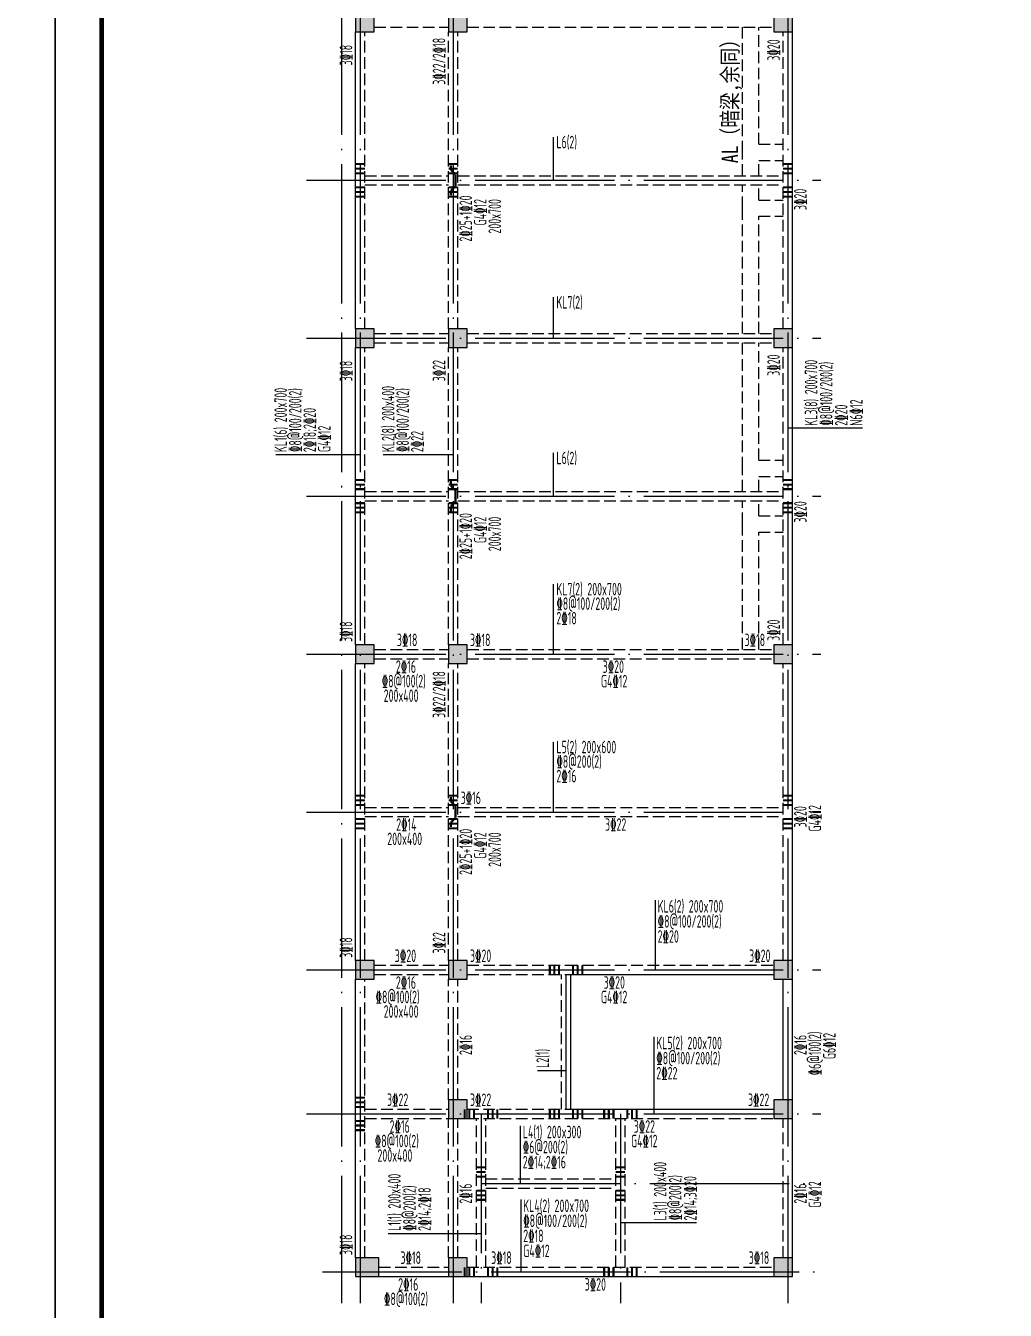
# Model space of a CAD drawing. Extents: x 2506385 to 2810062, y -487803 to -193521.
# Drawn here: x 2641428 to 2662508, y -425201 to -397544 of the extents above; entities that cross this region are included whole.
import ezdxf

# ---------------------------------------------------------------- set-up
doc = ezdxf.new("R2010")
doc.units = 0
doc.header["$LTSCALE"] = 1000
doc.header["$MEASUREMENT"] = 0
doc.linetypes.add('DASH', pattern=[0.35, 0.25, -0.1])
doc.linetypes.add('DOTE', pattern=[2.42, 2, -0.2, 0.02, -0.2])
for name, color, linetype in [('DOTE', 252, 'DOTE'), ('PUB_TITLE', 4, 'Continuous'), ('柱', 2, 'Continuous'), ('柱涂实', 54, 'Continuous'), ('梁', 4, 'Continuous'), ('梁原位标注', 7, 'Continuous'), ('梁原位标注竖向', 7, 'Continuous'), ('梁虚线', 134, 'DASH'), ('梁集中标注', 2, 'Continuous'), ('梁集中标注竖向', 2, 'Continuous'), ('楼板正筋文字', 7, 'Continuous'), ('次梁吊筋', 1, 'Continuous'), ('次梁箍筋', 1, 'Continuous')]:
    doc.layers.add(name, color=color, linetype=linetype)
doc.styles.get("Standard").update_dxf_attribs({"font": 'TSSDENG', "width": 0.7, "bigfont": 'TSSDCHN'})
doc.styles.add('宋体', font='', dxfattribs={"width": 0.8})
doc.styles.get('宋体').set_extended_font_data('SimSun')

msp = doc.modelspace()

# ---------------------------------------------------------------- linework, layer by layer
at = {"layer": 'DOTE', "ltscale": 1.5}
for p, q in [((2648226.2, -382373.2), (2648226.2, -425046)), ((2648626.2, -382373.2), (2648626.2, -425046)), ((2650626.2, -382373.2), (2650626.2, -425046)), ((2657826.2, -382373.2), (2657826.2, -425046)), ((2647468.5, -400873.2), (2658540.7, -400873.2)), ((2647468.5, -404273.2), (2658540.7, -404273.2)), ((2647468.5, -407673.2), (2658540.7, -407673.2)), ((2647468.5, -411073.2), (2658540.7, -411073.2)), ((2647468.5, -414473.2), (2658540.7, -414473.2)), ((2647468.5, -417873.2), (2658540.7, -417873.2)), ((2653056.2, -420873.2), (2653056.2, -417973.2)), ((2647468.5, -420973.2), (2658540.7, -420973.2)), ((2651226.2, -420973.2), (2651226.2, -425046)), ((2654226.2, -420973.2), (2654226.2, -425046)), ((2651226.2, -422473.2), (2658540.7, -422473.2)), ((2647815.4, -424373.2), (2658540.7, -424373.2))]:
    msp.add_line(p, q, dxfattribs=at)
at = {"layer": 'PUB_TITLE', "linetype": 'ByBlock'}
for points in [[(2600061.7, -375738.7), (2600061.7, -450038.7), (2642061.7, -450038.7), (2642061.7, -375738.7)], [(2642061.7, -375738.7), (2642061.7, -450038.7), (2684061.7, -450038.7), (2684061.7, -375738.7)]]:
    msp.add_lwpolyline(points, close=True, dxfattribs=at)
at = {"layer": 'PUB_TITLE', "linetype": 'ByBlock', "const_width": 100}
msp.add_lwpolyline([(2643061.7, -378238.7), (2643061.7, -449038.7), (2683061.7, -449038.7), (2683061.7, -378238.7)], close=True, dxfattribs=at)
at = {"layer": '柱'}
for points in [[(2648926.2, -397673.2), (2648926.2, -397273.2), (2648526.2, -397273.2), (2648526.2, -397673.2)], [(2650926.2, -397673.2), (2650926.2, -397273.2), (2650526.2, -397273.2), (2650526.2, -397673.2)], [(2657926.2, -397673.2), (2657926.2, -397273.2), (2657526.2, -397273.2), (2657526.2, -397673.2)], [(2648926.2, -404473.2), (2648926.2, -404073.2), (2648526.2, -404073.2), (2648526.2, -404473.2)], [(2650926.2, -404473.2), (2650926.2, -404073.2), (2650526.2, -404073.2), (2650526.2, -404473.2)], [(2657926.2, -404473.2), (2657926.2, -404073.2), (2657526.2, -404073.2), (2657526.2, -404473.2)], [(2648926.2, -411273.2), (2648926.2, -410873.2), (2648526.2, -410873.2), (2648526.2, -411273.2)], [(2650926.2, -411273.2), (2650926.2, -410873.2), (2650526.2, -410873.2), (2650526.2, -411273.2)], [(2657926.2, -411273.2), (2657926.2, -410873.2), (2657526.2, -410873.2), (2657526.2, -411273.2)], [(2648926.2, -418073.2), (2648926.2, -417673.2), (2648526.2, -417673.2), (2648526.2, -418073.2)], [(2650926.2, -418073.2), (2650926.2, -417673.2), (2650526.2, -417673.2), (2650526.2, -418073.2)], [(2657926.2, -418073.2), (2657926.2, -417673.2), (2657526.2, -417673.2), (2657526.2, -418073.2)], [(2650926.2, -421073.2), (2650926.2, -420673.2), (2650526.2, -420673.2), (2650526.2, -421073.2)], [(2657926.2, -421073.2), (2657926.2, -420673.2), (2657526.2, -420673.2), (2657526.2, -421073.2)], [(2649026.2, -424473.2), (2649026.2, -424073.2), (2648526.2, -424073.2), (2648526.2, -424473.2)], [(2650926.2, -424473.2), (2650926.2, -424073.2), (2650526.2, -424073.2), (2650526.2, -424473.2)], [(2657926.2, -424473.2), (2657926.2, -424073.2), (2657526.2, -424073.2), (2657526.2, -424473.2)]]:
    msp.add_lwpolyline(points, close=True, dxfattribs=at)
at = {"layer": '柱涂实'}
for points in [[(2648926.2, -397673.2), (2648926.2, -397273.2), (2648526.2, -397673.2), (2648526.2, -397273.2)], [(2650926.2, -397673.2), (2650926.2, -397273.2), (2650526.2, -397673.2), (2650526.2, -397273.2)], [(2657926.2, -397673.2), (2657926.2, -397273.2), (2657526.2, -397673.2), (2657526.2, -397273.2)], [(2648926.2, -404473.2), (2648926.2, -404073.2), (2648526.2, -404473.2), (2648526.2, -404073.2)], [(2650926.2, -404473.2), (2650926.2, -404073.2), (2650526.2, -404473.2), (2650526.2, -404073.2)], [(2657926.2, -404473.2), (2657926.2, -404073.2), (2657526.2, -404473.2), (2657526.2, -404073.2)], [(2648926.2, -411273.2), (2648926.2, -410873.2), (2648526.2, -411273.2), (2648526.2, -410873.2)], [(2650926.2, -411273.2), (2650926.2, -410873.2), (2650526.2, -411273.2), (2650526.2, -410873.2)], [(2657926.2, -411273.2), (2657926.2, -410873.2), (2657526.2, -411273.2), (2657526.2, -410873.2)], [(2648926.2, -418073.2), (2648926.2, -417673.2), (2648526.2, -418073.2), (2648526.2, -417673.2)], [(2650926.2, -418073.2), (2650926.2, -417673.2), (2650526.2, -418073.2), (2650526.2, -417673.2)], [(2657926.2, -418073.2), (2657926.2, -417673.2), (2657526.2, -418073.2), (2657526.2, -417673.2)], [(2650926.2, -421073.2), (2650926.2, -420673.2), (2650526.2, -421073.2), (2650526.2, -420673.2)], [(2657926.2, -421073.2), (2657926.2, -420673.2), (2657526.2, -421073.2), (2657526.2, -420673.2)], [(2649026.2, -424473.2), (2649026.2, -424073.2), (2648526.2, -424473.2), (2648526.2, -424073.2)], [(2650926.2, -424473.2), (2650926.2, -424073.2), (2650526.2, -424473.2), (2650526.2, -424073.2)], [(2657926.2, -424473.2), (2657926.2, -424073.2), (2657526.2, -424473.2), (2657526.2, -424073.2)]]:
    msp.add_solid(points, dxfattribs=at)
at = {"layer": '梁'}
for p, q in [((2648526.2, -404073.2), (2648526.2, -397673.2)), ((2657926.2, -404073.2), (2657926.2, -397673.2)), ((2648526.2, -410873.2), (2648526.2, -404473.2)), ((2657926.2, -410873.2), (2657926.2, -404473.2)), ((2648526.2, -417673.2), (2648526.2, -411273.2)), ((2657926.2, -417673.2), (2657926.2, -411273.2)), ((2648526.2, -424073.2), (2648526.2, -418073.2)), ((2653056.2, -417973.2), (2657526.2, -417973.2)), ((2653156.2, -420873.2), (2653156.2, -417973.2)), ((2657726.2, -420673.2), (2657726.2, -418073.2)), ((2657926.2, -420673.2), (2657926.2, -418073.2)), ((2653056.2, -420873.2), (2657526.2, -420873.2)), ((2657926.2, -424073.2), (2657926.2, -421073.2)), ((2649026.2, -424473.2), (2650526.2, -424473.2)), ((2650926.2, -424473.2), (2657526.2, -424473.2))]:
    msp.add_line(p, q, dxfattribs=at)
at = {"layer": '梁虚线'}
for p, q in [((2648726.2, -404073.2), (2648726.2, -397673.2)), ((2648926.2, -397573.2), (2650526.2, -397573.2)), ((2650526.2, -404073.2), (2650526.2, -397673.2)), ((2650726.2, -404073.2), (2650726.2, -397673.2)), ((2650926.2, -397573.2), (2657526.2, -397573.2)), ((2657726.2, -404073.2), (2657726.2, -397673.2)), ((2648726.2, -400773.2), (2650526.2, -400773.2)), ((2648726.2, -400973.2), (2650526.2, -400973.2)), ((2650726.2, -400773.2), (2657726.2, -400773.2)), ((2650726.2, -400973.2), (2657726.2, -400973.2)), ((2648926.2, -404173.2), (2650526.2, -404173.2)), ((2650926.2, -404173.2), (2657526.2, -404173.2)), ((2648726.2, -410873.2), (2648726.2, -404473.2)), ((2648926.2, -404373.2), (2650526.2, -404373.2)), ((2650526.2, -410873.2), (2650526.2, -404473.2)), ((2650726.2, -410873.2), (2650726.2, -404473.2)), ((2650926.2, -404373.2), (2657526.2, -404373.2)), ((2657726.2, -410873.2), (2657726.2, -404473.2)), ((2648726.2, -407573.2), (2650526.2, -407573.2)), ((2650726.2, -407573.2), (2657726.2, -407573.2)), ((2648726.2, -407773.2), (2650526.2, -407773.2)), ((2650726.2, -407773.2), (2657726.2, -407773.2)), ((2648926.2, -410973.2), (2650526.2, -410973.2)), ((2650926.2, -410973.2), (2657526.2, -410973.2)), ((2648926.2, -411173.2), (2650526.2, -411173.2)), ((2650926.2, -411173.2), (2657526.2, -411173.2)), ((2648726.2, -417673.2), (2648726.2, -411273.2)), ((2650526.2, -417673.2), (2650526.2, -411273.2)), ((2650726.2, -417673.2), (2650726.2, -411273.2)), ((2657726.2, -417673.2), (2657726.2, -411273.2)), ((2648726.2, -414373.2), (2650526.2, -414373.2)), ((2648726.2, -414573.2), (2650526.2, -414573.2)), ((2650726.2, -414373.2), (2657726.2, -414373.2)), ((2650726.2, -414573.2), (2657726.2, -414573.2)), ((2648926.2, -417773.2), (2650526.2, -417773.2)), ((2650926.2, -417773.2), (2653056.2, -417773.2)), ((2653056.2, -417773.2), (2657526.2, -417773.2)), ((2648726.2, -424073.2), (2648726.2, -418073.2)), ((2648926.2, -417973.2), (2650526.2, -417973.2)), ((2650526.2, -420673.2), (2650526.2, -418073.2)), ((2650726.2, -420673.2), (2650726.2, -418073.2)), ((2650926.2, -417973.2), (2653056.2, -417973.2)), ((2652956.2, -420873.2), (2652956.2, -417973.2)), ((2648726.2, -420873.2), (2650526.2, -420873.2)), ((2650926.2, -420873.2), (2653056.2, -420873.2)), ((2648726.2, -421073.2), (2650526.2, -421073.2)), ((2650526.2, -424073.2), (2650526.2, -421073.2)), ((2650726.2, -424073.2), (2650726.2, -421073.2)), ((2650926.2, -421073.2), (2653056.2, -421073.2)), ((2651126.2, -424273.2), (2651126.2, -421073.2)), ((2651326.2, -424273.2), (2651326.2, -421073.2)), ((2653056.2, -421073.2), (2657526.2, -421073.2)), ((2654126.2, -424273.2), (2654126.2, -421073.2)), ((2654326.2, -424273.2), (2654326.2, -421073.2)), ((2657726.2, -424073.2), (2657726.2, -421073.2)), ((2651326.2, -422373.2), (2654126.2, -422373.2)), ((2651326.2, -422573.2), (2654126.2, -422573.2)), ((2649026.2, -424273.2), (2650526.2, -424273.2)), ((2650926.2, -424273.2), (2657526.2, -424273.2))]:
    msp.add_line(p, q, dxfattribs=at)
at = {"layer": '梁虚线', "color": 5}
for p, q in [((2656851.2, -400273.2), (2656851.2, -397573.2)), ((2657201.2, -400098.2), (2657201.2, -397573.2)), ((2657201.2, -400098.2), (2657726.2, -400098.2)), ((2656851.2, -400773.2), (2656851.2, -400273.2)), ((2657201.2, -400773.2), (2657201.2, -400448.2)), ((2657201.2, -400448.2), (2657726.2, -400448.2)), ((2656851.2, -401473.2), (2656851.2, -400973.2)), ((2657201.2, -401298.2), (2657201.2, -400973.2)), ((2657201.2, -401298.2), (2657726.2, -401298.2)), ((2656851.2, -404173.2), (2656851.2, -401473.2)), ((2657201.2, -404173.2), (2657201.2, -401648.2)), ((2657201.2, -401648.2), (2657726.2, -401648.2)), ((2656851.2, -407073.2), (2656851.2, -404373.2)), ((2657201.2, -406898.2), (2657201.2, -404373.2)), ((2656851.2, -407573.2), (2656851.2, -407073.2)), ((2657201.2, -406898.2), (2657726.2, -406898.2)), ((2657201.2, -407573.2), (2657201.2, -407248.2)), ((2657201.2, -407248.2), (2657726.2, -407248.2)), ((2656851.2, -408273.2), (2656851.2, -407773.2)), ((2657201.2, -408098.2), (2657201.2, -407773.2)), ((2657201.2, -408098.2), (2657726.2, -408098.2)), ((2656851.2, -410973.2), (2656851.2, -408273.2)), ((2657201.2, -410973.2), (2657201.2, -408448.2)), ((2657201.2, -408448.2), (2657726.2, -408448.2))]:
    msp.add_line(p, q, dxfattribs=at)
at = {"layer": '梁集中标注'}
for p, q in [((2652786.2, -400873.2), (2652786.2, -399942.5)), ((2652786.2, -404273.2), (2652786.2, -403392)), ((2652786.2, -407673.2), (2652786.2, -406742.5)), ((2652786.2, -411073.2), (2652786.2, -409567)), ((2652786.2, -414473.2), (2652786.2, -412967)), ((2654972.9, -416368.9), (2654972.9, -417873.2)), ((2654943.5, -419311.9), (2654943.5, -420973.2)), ((2652070.8, -421227.2), (2652070.8, -422473.2)), ((2652079.9, -422814.7), (2652079.9, -424373.2))]:
    msp.add_line(p, q, dxfattribs=at)
at = {"layer": '梁集中标注竖向'}
for p, q in [((2659435.5, -406211.4), (2657826.2, -406211.4)), ((2648626.2, -406785.8), (2646807.4, -406785.8)), ((2650626.2, -406785.8), (2649119.9, -406785.8)), ((2653056.2, -420043.2), (2652444.9, -420043.2)), ((2655863.8, -423320.9), (2654226.2, -423320.9)), ((2649226.8, -423544.2), (2651226.2, -423544.2))]:
    msp.add_line(p, q, dxfattribs=at)
at = {"layer": '次梁吊筋', "const_width": 44.9}
for points in [[(2650576.2, -400648.2), (2650576.2, -400548.2)], [(2650676.2, -400748.2), (2650576.2, -400648.2)], [(2650676.2, -400998.2), (2650676.2, -400748.2)], [(2650576.2, -401098.2), (2650676.2, -400998.2)], [(2650576.2, -401198.2), (2650576.2, -401098.2)], [(2650576.2, -407448.2), (2650576.2, -407348.2)], [(2650676.2, -407548.2), (2650576.2, -407448.2)], [(2650676.2, -407798.2), (2650676.2, -407548.2)], [(2650576.2, -407898.2), (2650676.2, -407798.2)], [(2650576.2, -407998.2), (2650576.2, -407898.2)], [(2650576.2, -414248.2), (2650576.2, -414148.2)], [(2650676.2, -414348.2), (2650576.2, -414248.2)], [(2650676.2, -414598.2), (2650676.2, -414348.2)], [(2650576.2, -414698.2), (2650676.2, -414598.2)], [(2650576.2, -414798.2), (2650576.2, -414698.2)]]:
    msp.add_lwpolyline(points, dxfattribs=at)
at = {"layer": '次梁箍筋', "const_width": 44.9}
for points in [[(2648526.2, -400523.2), (2648726.2, -400523.2)], [(2648526.2, -400623.2), (2648726.2, -400623.2)], [(2648526.2, -400723.2), (2648726.2, -400723.2)], [(2650526.2, -400523.2), (2650726.2, -400523.2)], [(2650526.2, -400623.2), (2650726.2, -400623.2)], [(2650526.2, -400723.2), (2650726.2, -400723.2)], [(2657726.2, -400523.2), (2657926.2, -400523.2)], [(2657726.2, -400523.2), (2657926.2, -400523.2)], [(2657726.2, -400623.2), (2657926.2, -400623.2)], [(2657726.2, -400623.2), (2657926.2, -400623.2)], [(2657726.2, -400723.2), (2657926.2, -400723.2)], [(2648526.2, -401023.2), (2648726.2, -401023.2)], [(2650526.2, -401023.2), (2650726.2, -401023.2)], [(2657726.2, -401023.2), (2657926.2, -401023.2)], [(2648526.2, -401123.2), (2648726.2, -401123.2)], [(2648526.2, -401223.2), (2648726.2, -401223.2)], [(2650526.2, -401123.2), (2650726.2, -401123.2)], [(2650526.2, -401223.2), (2650726.2, -401223.2)], [(2657726.2, -401123.2), (2657926.2, -401123.2)], [(2657726.2, -401123.2), (2657926.2, -401123.2)], [(2657726.2, -401223.2), (2657926.2, -401223.2)], [(2657726.2, -401223.2), (2657926.2, -401223.2)], [(2648526.2, -407323.2), (2648726.2, -407323.2)], [(2650526.2, -407323.2), (2650726.2, -407323.2)], [(2657726.2, -407323.2), (2657926.2, -407323.2)], [(2657726.2, -407323.2), (2657926.2, -407323.2)], [(2648526.2, -407423.2), (2648726.2, -407423.2)], [(2648526.2, -407523.2), (2648726.2, -407523.2)], [(2650526.2, -407423.2), (2650726.2, -407423.2)], [(2650526.2, -407523.2), (2650726.2, -407523.2)], [(2657726.2, -407423.2), (2657926.2, -407423.2)], [(2657726.2, -407423.2), (2657926.2, -407423.2)], [(2657726.2, -407523.2), (2657926.2, -407523.2)], [(2648526.2, -407823.2), (2648726.2, -407823.2)], [(2648526.2, -407923.2), (2648726.2, -407923.2)], [(2650526.2, -407823.2), (2650726.2, -407823.2)], [(2650526.2, -407923.2), (2650726.2, -407923.2)], [(2657726.2, -407823.2), (2657926.2, -407823.2)], [(2657726.2, -407923.2), (2657926.2, -407923.2)], [(2657726.2, -407923.2), (2657926.2, -407923.2)], [(2648526.2, -408023.2), (2648726.2, -408023.2)], [(2650526.2, -408023.2), (2650726.2, -408023.2)], [(2657726.2, -408023.2), (2657926.2, -408023.2)], [(2657726.2, -408023.2), (2657926.2, -408023.2)], [(2648526.2, -414123.2), (2648726.2, -414123.2)], [(2648526.2, -414223.2), (2648726.2, -414223.2)], [(2650526.2, -414123.2), (2650726.2, -414123.2)], [(2650526.2, -414223.2), (2650726.2, -414223.2)], [(2657726.2, -414123.2), (2657926.2, -414123.2)], [(2657726.2, -414223.2), (2657926.2, -414223.2)], [(2648526.2, -414323.2), (2648726.2, -414323.2)], [(2650526.2, -414323.2), (2650726.2, -414323.2)], [(2657726.2, -414323.2), (2657926.2, -414323.2)], [(2648526.2, -414623.2), (2648726.2, -414623.2)], [(2648526.2, -414723.2), (2648726.2, -414723.2)], [(2648526.2, -414823.2), (2648726.2, -414823.2)], [(2650526.2, -414623.2), (2650726.2, -414623.2)], [(2650526.2, -414723.2), (2650726.2, -414723.2)], [(2650526.2, -414823.2), (2650726.2, -414823.2)], [(2657726.2, -414623.2), (2657926.2, -414623.2)], [(2657726.2, -414723.2), (2657926.2, -414723.2)], [(2657726.2, -414823.2), (2657926.2, -414823.2)], [(2652706.2, -417773.2), (2652706.2, -417973.2)], [(2652806.2, -417773.2), (2652806.2, -417973.2)], [(2652906.2, -417773.2), (2652906.2, -417973.2)], [(2653206.2, -417773.2), (2653206.2, -417973.2)], [(2653306.2, -417773.2), (2653306.2, -417973.2)], [(2653406.2, -417773.2), (2653406.2, -417973.2)], [(2648526.2, -420623.2), (2648726.2, -420623.2)], [(2648526.2, -420723.2), (2648726.2, -420723.2)], [(2648526.2, -420823.2), (2648726.2, -420823.2)], [(2650876.2, -420873.2), (2650876.2, -421073.2)], [(2650976.2, -420873.2), (2650976.2, -421073.2)], [(2651076.2, -420873.2), (2651076.2, -421073.2)], [(2651376.2, -420873.2), (2651376.2, -421073.2)], [(2651476.2, -420873.2), (2651476.2, -421073.2)], [(2651576.2, -420873.2), (2651576.2, -421073.2)], [(2652706.2, -420873.2), (2652706.2, -421073.2)], [(2652806.2, -420873.2), (2652806.2, -421073.2)], [(2652906.2, -420873.2), (2652906.2, -421073.2)], [(2653206.2, -420873.2), (2653206.2, -421073.2)], [(2653306.2, -420873.2), (2653306.2, -421073.2)], [(2653406.2, -420873.2), (2653406.2, -421073.2)], [(2653876.2, -420873.2), (2653876.2, -421073.2)], [(2653976.2, -420873.2), (2653976.2, -421073.2)], [(2654076.2, -420873.2), (2654076.2, -421073.2)], [(2654376.2, -420873.2), (2654376.2, -421073.2)], [(2654476.2, -420873.2), (2654476.2, -421073.2)], [(2654576.2, -420873.2), (2654576.2, -421073.2)], [(2648526.2, -421123.2), (2648726.2, -421123.2)], [(2648526.2, -421223.2), (2648726.2, -421223.2)], [(2648526.2, -421323.2), (2648726.2, -421323.2)], [(2651126.2, -422123.2), (2651326.2, -422123.2)], [(2651126.2, -422223.2), (2651326.2, -422223.2)], [(2651126.2, -422323.2), (2651326.2, -422323.2)], [(2654126.2, -422123.2), (2654326.2, -422123.2)], [(2654126.2, -422223.2), (2654326.2, -422223.2)], [(2654126.2, -422323.2), (2654326.2, -422323.2)], [(2651126.2, -422623.2), (2651326.2, -422623.2)], [(2651126.2, -422723.2), (2651326.2, -422723.2)], [(2651126.2, -422823.2), (2651326.2, -422823.2)], [(2654126.2, -422623.2), (2654326.2, -422623.2)], [(2654126.2, -422723.2), (2654326.2, -422723.2)], [(2654126.2, -422823.2), (2654326.2, -422823.2)], [(2650876.2, -424273.2), (2650876.2, -424473.2)], [(2650976.2, -424273.2), (2650976.2, -424473.2)], [(2651076.2, -424273.2), (2651076.2, -424473.2)], [(2651376.2, -424273.2), (2651376.2, -424473.2)], [(2651476.2, -424273.2), (2651476.2, -424473.2)], [(2651576.2, -424273.2), (2651576.2, -424473.2)], [(2653876.2, -424273.2), (2653876.2, -424473.2)], [(2653976.2, -424273.2), (2653976.2, -424473.2)], [(2654076.2, -424273.2), (2654076.2, -424473.2)], [(2654376.2, -424273.2), (2654376.2, -424473.2)], [(2654476.2, -424273.2), (2654476.2, -424473.2)], [(2654576.2, -424273.2), (2654576.2, -424473.2)]]:
    msp.add_lwpolyline(points, dxfattribs=at)

# ---------------------------------------------------------------- texts
at = {"layer": '梁原位标注', "width": 0.6}
for s, p in [('3%%13218', (2649415.2, -410903.2)), ('3%%13218', (2650987.4, -410903.2)), ('3%%13218', (2656897.4, -410903.2)), ('2%%13216', (2649393.7, -411478.2)), ('3%%13220', (2653843.5, -411478.2)), ('%%1328@100(2)', (2649088.9, -411790.7)), ('G4%%13212', (2653806.2, -411790.7)), ('200x400', (2649131.2, -412103.2)), ('3%%13216', (2650787.4, -414303.2)), ('2%%13214', (2649401.3, -414878.2)), ('3%%13222', (2653893.7, -414878.2)), ('200x400', (2649208.3, -415186.7)), ('3%%13220', (2649370.6, -417703.2)), ('3%%13220', (2650987.4, -417703.2)), ('3%%13220', (2656995.3, -417703.2)), ('2%%13216', (2649393.7, -418278.2)), ('3%%13220', (2653864.4, -418278.2)), ('%%1328@100(2)', (2648956.2, -418590.7)), ('G4%%13212', (2653806.2, -418590.7)), ('200x400', (2649131.2, -418903.2)), ('3%%13222', (2650987.4, -420803.2)), ('3%%13222', (2656970.2, -420803.2)), ('2%%13216', (2649260.2, -421378.2)), ('G4%%13212', (2654455.1, -421690.7)), ('3%%13218', (2649493.3, -424203.2)), ('3%%13218', (2651444.7, -424203.2)), ('3%%13218', (2656987.1, -424203.2)), ('2%%13216', (2649443.7, -424778.2)), ('3%%13220', (2653456.2, -424778.2)), ('%%1328@100(2)', (2649137.2, -425090.7))]:
    msp.add_text(s, height=270, dxfattribs=at).set_placement(p)
for s, rotation, p in [('3%%13222', 359.99986, (2649202, -420803.2)), ('3%%13222', 0.00006, (2654511.1, -421378.2)), ('%%1328@100(2)', 359.99994, (2648940, -421690.7)), ('200x400', 359.99993, (2648997.7, -422003.2))]:
    msp.add_text(s, height=270, rotation=rotation, dxfattribs=at).set_placement(p)
at = {"layer": '梁原位标注竖向', "width": 0.6}
for s, p in [('3%%13218', (2648456.2, -398399.5)), ('3%%13222/2%%13218', (2650456.2, -398815.1)), ('3%%13220', (2657656.2, -398297.8)), ('2%%13225+1%%13220', (2651031.2, -402194.5)), ('G4%%13212', (2651343.7, -401844.5)), ('200x700', (2651656.2, -402019.5)), ('3%%13220', (2658231.2, -401514.1)), ('3%%13218', (2648456.2, -405199.5)), ('3%%13222', (2650456.2, -405199.5)), ('3%%13220', (2657656.2, -405082.5)), ('3%%13220', (2658231.2, -408240.9)), ('2%%13225+1%%13220', (2651031.2, -409033.3)), ('G4%%13212', (2651343.7, -408683.3)), ('200x700', (2651656.2, -408858.3)), ('3%%13218', (2648456.2, -410812)), ('3%%13220', (2657656.2, -410788.3)), ('3%%13222/2%%13218', (2650456.2, -412447.4)), ('3%%13220', (2658231.2, -414805.7)), ('G4%%13212', (2658543.7, -414893.2)), ('2%%13225+1%%13220', (2651031.2, -415829.3)), ('G4%%13212', (2651343.7, -415479.3)), ('200x700', (2651656.2, -415654.3)), ('3%%13218', (2648456.2, -417612)), ('3%%13222', (2650456.2, -417518.2)), ('%%1326@100(2)', (2658543.7, -420143.2)), ('G6%%13212', (2658856.2, -419793.2)), ('2%%13216', (2651031.2, -419705.7)), ('2%%13216', (2658231.2, -419705.7)), ('2%%13216', (2651031.2, -422905.7)), ('2%%13216', (2658231.2, -422905.7)), ('G4%%13212', (2658543.7, -422993.2)), ('3%%13218', (2648456.2, -424012))]:
    msp.add_text(s, height=270, rotation=90, dxfattribs=at).set_placement(p)
at = {"layer": '梁集中标注', "width": 0.6}
for s, p in [('L6(2) ', (2652847.4, -400185)), ('KL7(2)', (2652847.4, -403634.5)), ('L6(2) ', (2652847.4, -406985)), ('KL7(2) 200x700', (2652847.4, -409809.5)), ('%%1328@100/200(2)', (2652847.4, -410122)), ('2%%13218', (2652847.4, -410434.5)), ('L5(2) 200x600', (2652847.4, -413209.5)), ('%%1328@200(2)', (2652847.4, -413522)), ('2%%13216', (2652847.4, -413834.5)), ('%%1328@100/200(2)', (2655026.9, -416962.9)), ('2%%13220', (2655026.9, -417286.9)), ('%%1326@200(2)', (2652124.8, -421821.2)), ('2%%13214;2%%13216', (2652124.8, -422145.2)), ('%%1328@100/200(2)', (2652133.9, -423408.7)), ('2%%13218', (2652133.9, -423732.7)), ('G4%%13212', (2652133.9, -424056.7))]:
    msp.add_text(s, height=270, dxfattribs=at).set_placement(p)
at = {"layer": '梁集中标注', "color": 90, "width": 0.6}
for s, p in [('KL6(2) 200x700', (2655026.9, -416638.9)), ('L4(1) 200x300', (2652124.8, -421497.2)), ('KL4(2) 200x700', (2652133.9, -423084.7))]:
    msp.add_text(s, height=270, dxfattribs=at).set_placement(p)
msp.add_text('KL5(2) 200x700', height=270, rotation=359.99997, dxfattribs=at).set_placement((2654997.5, -419581.9))
at = {"layer": '梁集中标注', "width": 0.6}
for s, rotation, p in [('%%1328@100/200(2)', 359.99996, (2654997.5, -419905.9)), ('2%%13222', 359.99986, (2654997.5, -420229.9))]:
    msp.add_text(s, height=270, rotation=rotation, dxfattribs=at).set_placement(p)
at = {"layer": '梁集中标注竖向', "color": 90, "width": 0.6}
for s, p in [('KL3(8) 200x700', (2658463.5, -406157.4)), ('L3(1) 200x400', (2655215.8, -423266.9)), ('L1(1) 200x400', (2649496.8, -423490.2))]:
    msp.add_text(s, height=270, rotation=90, dxfattribs=at).set_placement(p)
at = {"layer": '梁集中标注竖向', "width": 0.6}
for s, p in [('%%1328@100/200(2)', (2658787.5, -406157.4)), ('KL1(6) 200x700', (2647049.9, -406724.5)), ('%%1328@100/200(2)', (2647362.4, -406724.5)), ('KL2(8) 200x400', (2649362.4, -406724.5)), ('%%1328@100/200(2)', (2649674.9, -406724.5)), ('2%%13220', (2659111.5, -406157.4)), ('N6%%13212', (2659435.5, -406157.4)), ('2%%13218;2%%13220', (2647674.9, -406724.5)), ('G4%%13212', (2647987.4, -406724.5)), ('2%%13222', (2649987.4, -406724.5)), ('L2(1)', (2652687.4, -419982)), ('%%1328@200(2)', (2655539.8, -423266.9)), ('%%1328@200(2)', (2649820.8, -423490.2)), ('2%%13214;2%%13218', (2650144.8, -423490.2)), ('2%%13214;3%%13220', (2655863.8, -423266.9))]:
    msp.add_text(s, height=270, rotation=90, dxfattribs=at).set_placement(p)
at = {"layer": '楼板正筋文字', "color": 6, "style": '宋体', "width": 0.8}
msp.add_text('AL（暗梁,余同）', height=350, rotation=90, dxfattribs=at).set_placement((2656756.2, -400504.2))

doc.saveas('drawing.dxf')
